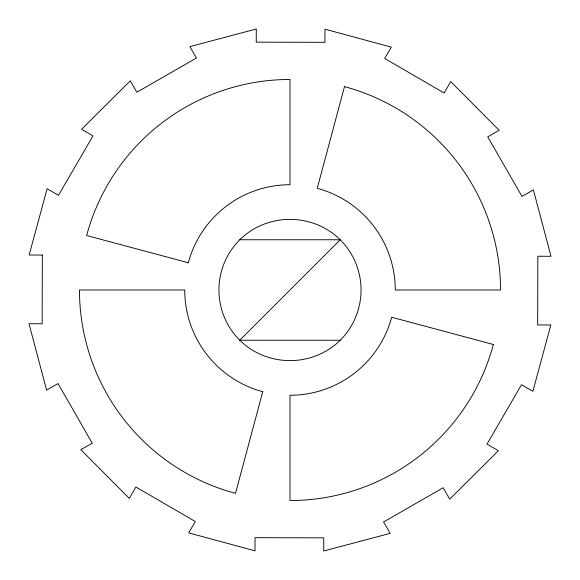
<?xml version="1.0" encoding="UTF-8"?>
<svg xmlns="http://www.w3.org/2000/svg" width="580" height="580" viewBox="0 0 580 580"><rect width="100%" height="100%" fill="white"/><g stroke="black" fill="none" stroke-linecap="round" stroke-linejoin="round"><path stroke-width="0.87" d="M239.757 239.757C267.308 212.599 312.692 212.599 340.243 239.757A71.057 71.057 0 0 1 340.243 340.243C312.692 367.401 267.308 367.401 239.757 340.243A71.057 71.057 0 0 1 239.757 239.757L340.243 239.757L239.757 340.243L340.243 340.243M42.325 255.048L42.159 323.749L29 323.72L46.617 390.123L58.029 383.568L92.242 443.149L80.83 449.703L129.289 498.401L135.894 487.019L195.308 521.514L188.703 532.889L255.019 550.833L255.048 537.674L323.749 537.841L323.72 551L390.123 533.383L383.568 521.971L443.149 487.758L449.703 499.17L498.401 450.711L487.019 444.106L521.514 384.692L532.889 391.297L550.833 324.981L537.674 324.952L537.841 256.251L551 256.28L533.383 189.877L521.971 196.431L487.758 136.851L499.17 130.297L450.711 81.599L444.106 92.981L384.692 58.486L391.297 47.111L324.981 29.167L324.952 42.325L256.251 42.159L256.28 29L189.877 46.617L196.431 58.029L136.851 92.242L130.297 80.83L81.599 129.289L92.981 135.894L58.486 195.308L47.111 188.703L29.167 255.019L42.325 255.048M262.755 391.681L235.509 493.363A210.533 210.533 0 0 1 79.467 290L184.73 290A105.27 105.27 0 0 0 262.755 391.681M344.491 86.638L317.245 188.319A105.27 105.27 0 0 1 395.27 290L500.533 290A210.533 210.533 0 0 0 344.491 86.638M188.319 262.755L86.638 235.509A210.533 210.533 0 0 1 290 79.467L290 184.73A105.27 105.27 0 0 0 188.319 262.755M493.363 344.491L391.681 317.245A105.27 105.27 0 0 1 290 395.27L290 500.533A210.533 210.533 0 0 0 493.363 344.491"/></g></svg>
